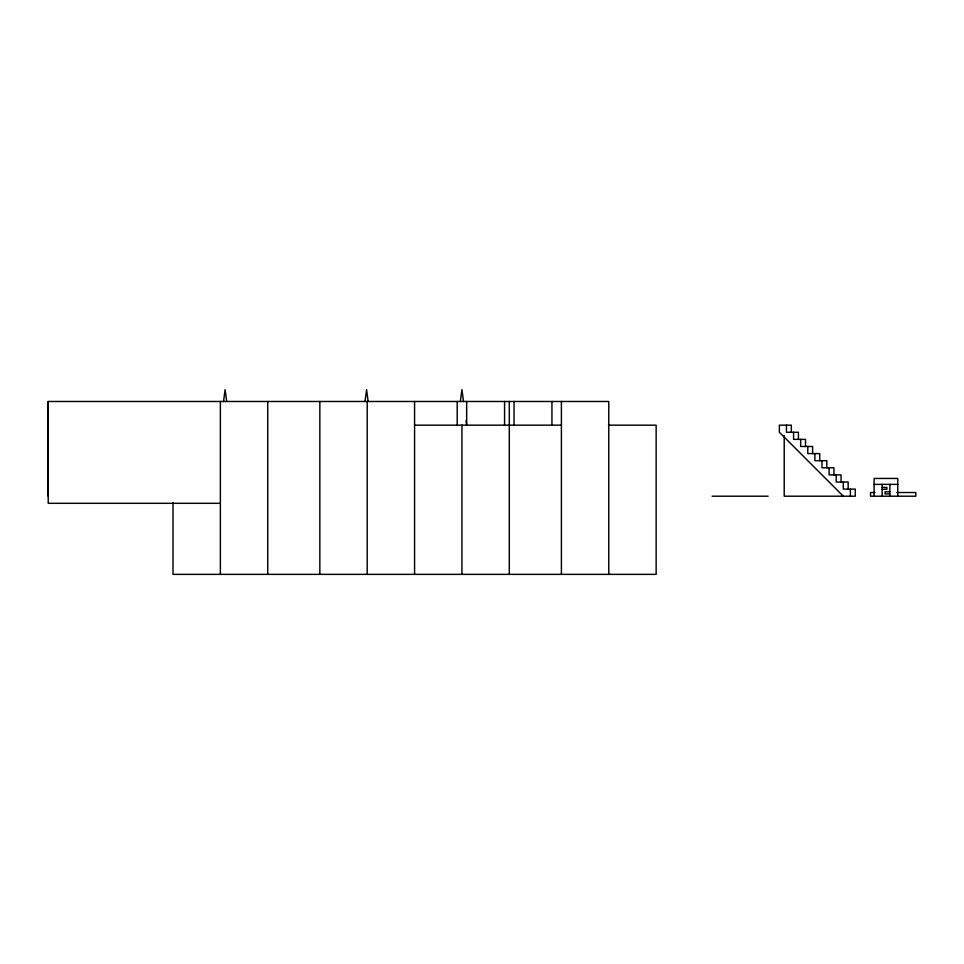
<?xml version="1.0" encoding="UTF-8"?>
<svg xmlns="http://www.w3.org/2000/svg" width="964" height="964" viewBox="0 0 964 964"><rect width="100%" height="100%" fill="white"/><g stroke="black" fill="none" stroke-linecap="round" stroke-linejoin="round"><path stroke-width="1.45" d="M48.2 496.207L48.2 401.482L608.778 401.482L608.778 574.363M889.724 496.207L889.965 484.374M223.528 401.482L225.106 389.637L226.685 401.482M364.995 401.482L366.573 389.637L368.152 401.482M460.358 401.482L461.937 389.637L463.515 401.482M414.58 425.16L561.409 425.16M608.453 425.16L656.147 425.16L656.147 574.363L173.014 574.363L173.014 502.75M874.095 484.374L897.773 484.374M882.144 487.435L886.88 487.435L886.88 489.326L882.144 489.326M889.808 491.797L885.073 491.797L885.073 493.93L889.808 493.93M874.926 492.52L870.54 492.52L870.54 496.207L915.8 496.207L915.8 492.52L896.821 492.52M712.107 496.207L768.139 496.207M220.37 503.316L48.2 503.316L48.2 401.482M843.307 496.207L779.358 432.27L779.358 425.16L791.324 425.16L791.324 432.27M466.082 420.726L466.672 425.16L466.672 401.482M897.773 496.207L897.773 478.445L874.095 478.445L874.095 496.207M882.144 484.374L882.144 496.207M850.417 489.11L850.417 496.207M848.163 489.11L848.163 482L836.198 482L836.198 474.891M843.307 482L843.307 489.11L855.261 489.11L855.261 496.207L784.214 496.207L784.214 435.523M841.054 482L841.054 474.891L829.1 474.891L829.1 467.793M833.944 474.891L833.944 467.793L821.991 467.793L821.991 460.684M826.847 467.793L826.847 460.684L814.881 460.684L814.881 453.586M819.737 460.684L819.737 453.586L807.784 453.586L807.784 446.477M812.64 453.586L812.64 446.477L800.674 446.477L800.674 439.367M805.53 446.477L805.53 439.367L793.577 439.367L793.577 432.27M798.421 439.367L798.421 432.27L786.467 432.27L786.467 425.16M561.409 401.482L561.409 574.363M551.938 401.482L551.938 425.16M514.041 401.482L514.041 425.534M509.305 401.482L509.305 574.363M504.57 401.482L504.57 425.16M461.937 425.16L461.937 574.363M457.201 401.482L457.201 425.16M414.58 401.482L414.58 574.363M367.212 401.482L367.212 574.363M319.843 401.482L319.843 574.363M267.739 401.482L267.739 574.363M220.37 401.482L220.37 574.363"/></g></svg>
